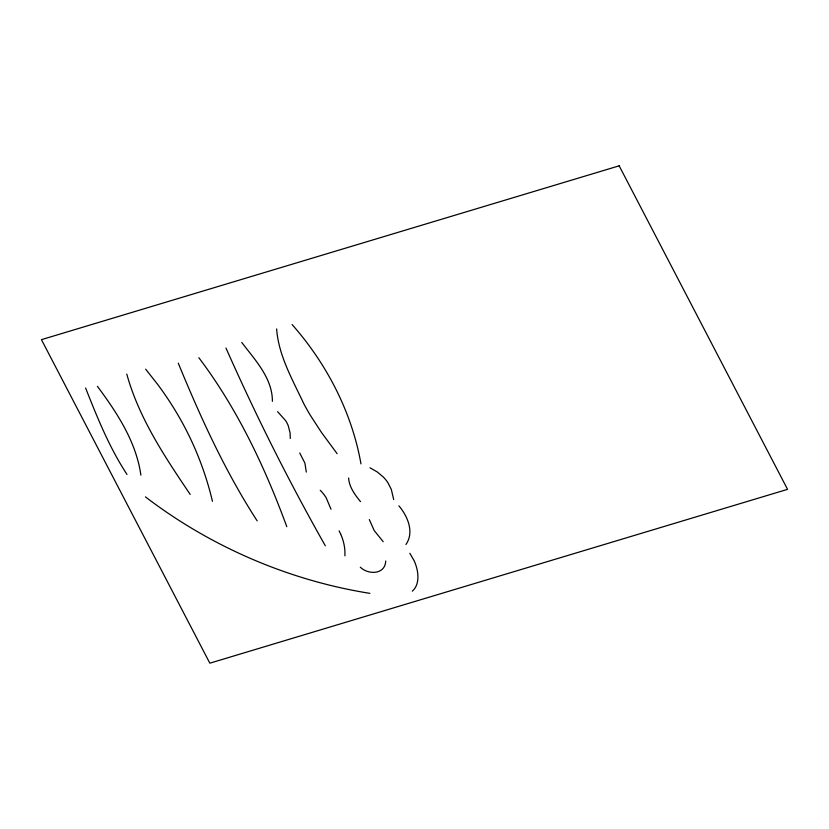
<?xml version="1.0" encoding="UTF-8"?>
<svg xmlns="http://www.w3.org/2000/svg" width="829" height="829" viewBox="0 0 829 829"><rect width="100%" height="100%" fill="white"/><g stroke="black" fill="none" stroke-linecap="round" stroke-linejoin="round"><path stroke-width="1.24" d="M290.285 438.458L290.067 432.779L288.233 425.691A31.305 25.865 27.3 0 0 285.694 420.717L277.611 411.671M344.937 555.834L344.905 551.078A57.398 47.408 27.3 0 0 340.605 533.917M306.305 472.084L304.896 463.1L299.715 452.935M272.389 401.319C272.544 378.169 254.876 359.776 241.736 342.429M385.723 561.005C385.184 574.808 368.169 574.963 360.283 567.171M405.93 544.529C414.583 532.063 407.588 516.104 398.853 505.794M412.314 591.181C418.604 585.72 418.697 576.373 416.925 568.86A49.512 40.901 27.3 0 0 414.168 560.829L409.847 553.275M369.921 593.357C288.927 580.487 210.566 546.705 145.438 496.892M369.993 467.774L377.34 472.022L383.34 477.048A33.492 27.668 27.3 0 1 388.003 482.872L391.329 489.473L393.671 499.504M383.205 541.731L374.128 530.425L369.319 519.565M292.098 324.553C326.636 363.662 351.9 412.324 360.967 463.877M360.491 501.628C354.967 494.809 349.154 487.12 348.626 478.022M145.666 369.185L157.583 384.293A320.999 265.176 27.3 0 1 187.219 432.054C198.318 454.054 206.794 477.369 212.462 501.348M337.113 453.66L321.403 432.355L310.212 415.101A246.555 203.675 27.3 0 1 303.818 403.775C292.647 379.848 278.565 355.745 276.627 328.906M97.428 386.345C117.076 412.801 136.215 441.836 140.878 475.162M198.856 357.724C237.322 408.687 264.855 466.996 286.803 526.705M190.193 494.416C164.857 456.893 138.982 418.21 126.785 374.107M126.992 474.416C109.376 447.639 97.345 417.692 85.594 388.013M257.156 520.85C225.125 471.4 200.639 417.526 178.256 363.164M325.32 545.793C288.969 481.566 255.85 415.526 225.975 348.045M339.113 530.85L340.595 533.917M331.02 509.255L326.201 497.814A37.761 31.191 27.3 0 0 320.253 490.302M619.17 165.821L41.45 339.652L209.83 663.179L787.55 489.348L619.17 165.821"/></g></svg>
